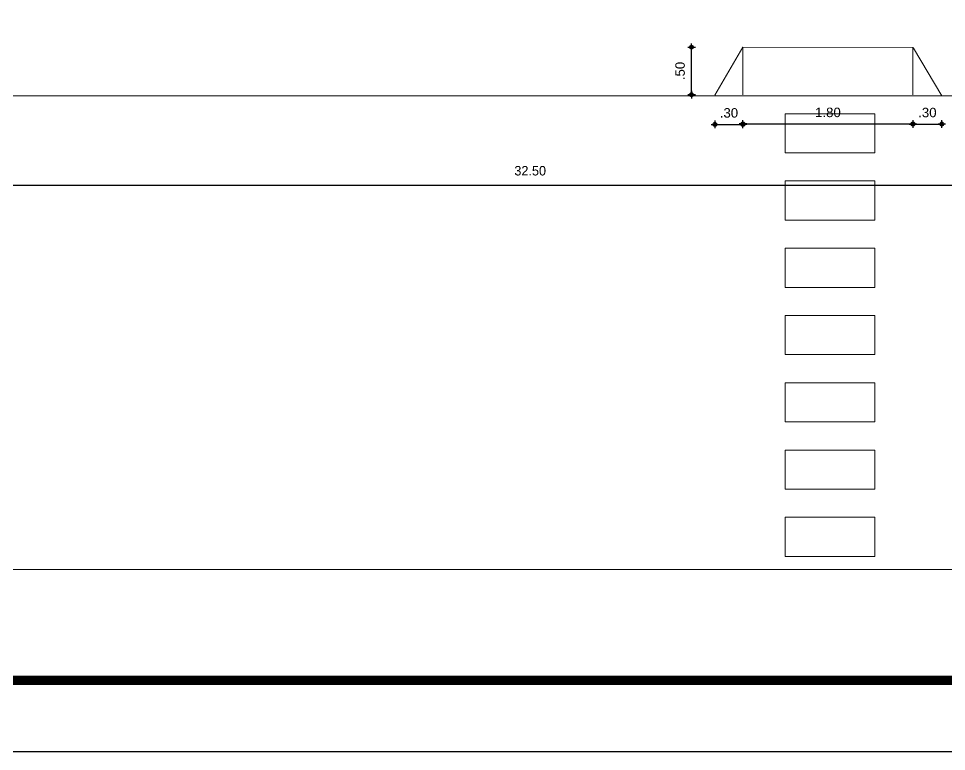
# Model space of a CAD drawing. Header units: millimetres. Extents: x 2426 to 2585, y 1215 to 1309.
# Drawn here: x 2442.85 to 2452.65, y 1264.55 to 1272.29 of the extents above; entities that cross this region are included whole.
import ezdxf

# ---------------------------------------------------------------- set-up
doc = ezdxf.new("R2010")
doc.units = ezdxf.units.MM
for name, color, linetype in [('02', 2, 'Continuous'), ('08', 8, 'Continuous'), ('A-PEN-B', 5, 'Continuous'), ('A-PEN-M', 6, 'Continuous'), ('COTAS', 7, 'Continuous'), ('TEXTO0', 7, 'Continuous')]:
    doc.layers.add(name, color=color, linetype=linetype)
doc.styles.add('CARIMBO_DADOS', font='arial.ttf', dxfattribs={"height": 0.1})
doc.dimstyles.new('COTAS_EXTERNAS', dxfattribs={"dimtxt": 0.1, "dimasz": 0.01, "dimexe": 0, "dimexo": 0, "dimgap": 0.07, "dimtad": 1, "dimzin": 5, "dimdsep": 46, "dimtxsty": 'CARIMBO_DADOS', "dimblk1": 'CIRCULOS', "dimblk2": 'CIRCULOS', "dimsah": 1, "dimcen": 0, "dimse1": 1, "dimse2": 1, "dimclrd": 8, "dimclre": 8, "dimclrt": 230, "dimadec": 0, "dimazin": 0, "dimtfac": 100, "dimtix": 1, "dimtmove": 2, "dimatfit": 3, "dimldrblk": 'CIRCULOS', "dimfxl": 0, "dimtolj": 1, "dimtzin": 5, "dimarcsym": 0})
doc.dimstyles.new('ESCALA50', dxfattribs={"dimtxt": 0.1, "dimasz": 0.06, "dimexe": 0.18, "dimexo": 0.06, "dimgap": 0.1, "dimtad": 1, "dimzin": 4, "dimdsep": 46, "dimtxsty": 'Standard', "dimblk1": 'BOLA', "dimblk2": 'BOLA', "dimsah": 1, "dimcen": -0.06, "dimse1": 1, "dimse2": 1, "dimclrd": 7, "dimclrt": 3, "dimadec": 0, "dimazin": 0, "dimtfac": 1, "dimtix": 1, "dimtmove": 0, "dimatfit": 3, "dimldrblk": 'BOLA', "dimfxl": 0, "dimtolj": 1, "dimtzin": 4, "dimarcsym": 0})

# ---------------------------------------------------------------- blocks, each defined once
blk = doc.blocks.new('BOLA')
for p, q in [((-1.44, 0), (1.44, 0)), ((0, -1.44), (0, 1.44))]:
    blk.add_line(p, q)
blk.add_circle((0, 0), 0.452)
blk = doc.blocks.new('*D262')
at = {"layer": 'COTAS', "color": 7, "lineweight": -2, "transparency": 16777216}
blk.add_line((2432.0616, 1270.5287), (2464.4416, 1270.5287), dxfattribs=at)
at = {"layer": 'Defpoints', "color": 0, "transparency": 16777216}
for p in [(2432.0016, 1271.47), (2464.5016, 1271.47), (2464.5016, 1270.5287)]:
    blk.add_point(p, dxfattribs=at)
at = {"layer": 'COTAS', "color": 7, "lineweight": -2, "transparency": 16777216, "xscale": 0.06, "yscale": 0.06, "zscale": 0.06, "rotation": 180}
blk.add_blockref('BOLA', (2432.0016, 1270.5287), dxfattribs=at)
at = {"layer": 'COTAS', "color": 7, "lineweight": -2, "transparency": 16777216, "xscale": 0.06, "yscale": 0.06, "zscale": 0.06}
blk.add_blockref('BOLA', (2464.5016, 1270.5287), dxfattribs=at)
at = {"layer": 'COTAS', "color": 3, "lineweight": 30, "transparency": 16777216, "insert": (2448.2516, 1270.6787), "char_height": 0.1, "attachment_point": 5}
blk.add_mtext('\\A1;32.50', dxfattribs=at)
blk = doc.blocks.new('CIRCULOS')
at = {"layer": 'A-PEN-M'}
for p, q in [((-4, 0), (4, 0)), ((0, 4), (0, -4))]:
    blk.add_line(p, q, dxfattribs=at)
for radius in [2, 1]:
    blk.add_circle((0, 0), radius, dxfattribs=at)
blk = doc.blocks.new('*D224')
at = {"layer": 'A-PEN-B', "color": 8, "lineweight": -2, "ltscale": 0.25, "transparency": 16777216}
blk.add_line((2449.956, 1271.492), (2449.956, 1271.9731), dxfattribs=at)
at = {"layer": 'Defpoints', "color": 0, "ltscale": 0.25, "transparency": 16777216}
for p in [(2449.956, 1271.9831), (2450.4987, 1271.9831), (2450.4987, 1271.482)]:
    blk.add_point(p, dxfattribs=at)
at = {"layer": 'A-PEN-B', "color": 8, "lineweight": -2, "ltscale": 0.25, "transparency": 16777216, "xscale": 0.01, "yscale": 0.01, "zscale": 0.01}
for p, rotation in [((2449.956, 1271.9831), 90), ((2449.956, 1271.482), 270)]:
    blk.add_blockref('CIRCULOS', p, dxfattribs=dict(at, rotation=rotation))
at = {"layer": 'A-PEN-B', "color": 230, "ltscale": 0.25, "transparency": 16777216, "insert": (2449.835, 1271.7325), "char_height": 0.1, "attachment_point": 5, "rotation": 90, "style": 'CARIMBO_DADOS'}
blk.add_mtext('\\A1;.50', dxfattribs=at)
blk = doc.blocks.new('*D225')
at = {"layer": 'A-PEN-B', "color": 8, "lineweight": -2, "ltscale": 0.25, "transparency": 16777216}
for p, q in [((2450.1931, 1271.1685), (2450.1831, 1271.1685)), ((2450.2031, 1271.1685), (2450.4987, 1271.1685)), ((2450.5087, 1271.1685), (2450.5187, 1271.1685))]:
    blk.add_line(p, q, dxfattribs=at)
at = {"layer": 'Defpoints', "color": 0, "ltscale": 0.25, "transparency": 16777216}
for p in [(2450.2031, 1271.4761), (2450.4987, 1271.482), (2450.4987, 1271.1685)]:
    blk.add_point(p, dxfattribs=at)
at = {"layer": 'A-PEN-B', "color": 8, "lineweight": -2, "ltscale": 0.25, "transparency": 16777216, "xscale": 0.01, "yscale": 0.01, "zscale": 0.01}
blk.add_blockref('CIRCULOS', (2450.2031, 1271.1685), dxfattribs=at)
at = {"layer": 'A-PEN-B', "color": 8, "lineweight": -2, "ltscale": 0.25, "transparency": 16777216, "xscale": 0.01, "yscale": 0.01, "zscale": 0.01, "rotation": 180}
blk.add_blockref('CIRCULOS', (2450.4987, 1271.1685), dxfattribs=at)
at = {"layer": 'A-PEN-B', "color": 230, "ltscale": 0.25, "transparency": 16777216, "insert": (2450.3509, 1271.2896), "char_height": 0.1, "attachment_point": 5, "style": 'CARIMBO_DADOS'}
blk.add_mtext('\\A1;.30', dxfattribs=at)
blk = doc.blocks.new('*D226')
at = {"layer": 'A-PEN-B', "color": 8, "lineweight": -2, "ltscale": 0.25, "transparency": 16777216}
blk.add_line((2450.5087, 1271.1736), (2452.2843, 1271.1736), dxfattribs=at)
at = {"layer": 'Defpoints', "color": 0, "ltscale": 0.25, "transparency": 16777216}
for p in [(2450.4987, 1271.482), (2452.2943, 1271.4791), (2452.2943, 1271.1736)]:
    blk.add_point(p, dxfattribs=at)
at = {"layer": 'A-PEN-B', "color": 8, "lineweight": -2, "ltscale": 0.25, "transparency": 16777216, "xscale": 0.01, "yscale": 0.01, "zscale": 0.01, "rotation": 180}
blk.add_blockref('CIRCULOS', (2450.4987, 1271.1736), dxfattribs=at)
at = {"layer": 'A-PEN-B', "color": 8, "lineweight": -2, "ltscale": 0.25, "transparency": 16777216, "xscale": 0.01, "yscale": 0.01, "zscale": 0.01}
blk.add_blockref('CIRCULOS', (2452.2943, 1271.1736), dxfattribs=at)
at = {"layer": 'A-PEN-B', "color": 230, "ltscale": 0.25, "transparency": 16777216, "insert": (2451.3965, 1271.2947), "char_height": 0.1, "attachment_point": 5, "style": 'CARIMBO_DADOS'}
blk.add_mtext('\\A1;1.80', dxfattribs=at)
blk = doc.blocks.new('*D227')
at = {"layer": 'A-PEN-B', "color": 8, "lineweight": -2, "ltscale": 0.25, "transparency": 16777216}
for p, q in [((2452.2843, 1271.1722), (2452.2743, 1271.1722)), ((2452.2943, 1271.1722), (2452.5991, 1271.1722)), ((2452.6091, 1271.1722), (2452.6191, 1271.1722))]:
    blk.add_line(p, q, dxfattribs=at)
at = {"layer": 'Defpoints', "color": 0, "ltscale": 0.25, "transparency": 16777216}
for p in [(2452.2943, 1271.4791), (2452.5991, 1271.4715), (2452.5991, 1271.1722)]:
    blk.add_point(p, dxfattribs=at)
at = {"layer": 'A-PEN-B', "color": 8, "lineweight": -2, "ltscale": 0.25, "transparency": 16777216, "xscale": 0.01, "yscale": 0.01, "zscale": 0.01}
blk.add_blockref('CIRCULOS', (2452.2943, 1271.1722), dxfattribs=at)
at = {"layer": 'A-PEN-B', "color": 8, "lineweight": -2, "ltscale": 0.25, "transparency": 16777216, "xscale": 0.01, "yscale": 0.01, "zscale": 0.01, "rotation": 180}
blk.add_blockref('CIRCULOS', (2452.5991, 1271.1722), dxfattribs=at)
at = {"layer": 'A-PEN-B', "color": 230, "ltscale": 0.25, "transparency": 16777216, "insert": (2452.4467, 1271.2933), "char_height": 0.1, "attachment_point": 5, "style": 'CARIMBO_DADOS'}
blk.add_mtext('\\A1;.30', dxfattribs=at)

msp = doc.modelspace()

# ---------------------------------------------------------------- linework, layer by layer
at = {"layer": '02', "color": 0, "lineweight": 5}
for p, q in [((2432.0016, 1271.47), (2446.0016, 1271.47)), ((2446.0016, 1271.47), (2464.5016, 1271.47)), ((2432.0016, 1266.47), (2446.0016, 1266.47)), ((2446.0016, 1266.47), (2457.8516, 1266.47))]:
    msp.add_line(p, q, dxfattribs=at)
for points in [[(2450.9457, 1270.8683), (2450.9457, 1271.281), (2451.8912, 1271.281), (2451.8912, 1270.8683)], [(2450.9457, 1270.1583), (2450.9457, 1270.571), (2451.8912, 1270.571), (2451.8912, 1270.1583)], [(2450.9457, 1269.4482), (2450.9457, 1269.8609), (2451.8912, 1269.8609), (2451.8912, 1269.4482)], [(2450.9457, 1268.7382), (2450.9457, 1269.1508), (2451.8912, 1269.1508), (2451.8912, 1268.7382)], [(2450.9457, 1268.0281), (2450.9457, 1268.4408), (2451.8912, 1268.4408), (2451.8912, 1268.0281)], [(2450.9457, 1267.3181), (2450.9457, 1267.7307), (2451.8912, 1267.7307), (2451.8912, 1267.3181)], [(2450.9457, 1266.608), (2450.9457, 1267.0207), (2451.8912, 1267.0207), (2451.8912, 1266.608)]]:
    msp.add_lwpolyline(points, close=True, dxfattribs=at)
at = {"layer": '08', "color": 253, "lineweight": 15}
for p, q in [((2450.4987, 1271.9831), (2450.4987, 1271.482)), ((2452.2943, 1271.9807), (2452.2943, 1271.4791))]:
    msp.add_line(p, q, dxfattribs=at)
for points in [[(2450.2031, 1271.4761), (2450.4987, 1271.9831), (2452.2943, 1271.9807), (2452.2943, 1271.9807)], [(2452.2943, 1271.9807), (2452.299, 1271.9733), (2452.5991, 1271.4715)]]:
    msp.add_lwpolyline(points, dxfattribs=at)
at = {"layer": 'TEXTO0', "linetype": 'ByBlock'}
msp.add_lwpolyline([(2428.712, 1264.5484), (2489.912, 1264.5484), (2489.912, 1309.0984), (2428.712, 1309.0984)], close=True, dxfattribs=at)
at = {"layer": 'TEXTO0', "linetype": 'ByBlock', "const_width": 0.1}
msp.add_lwpolyline([(2429.462, 1265.2984), (2489.162, 1265.2984), (2489.162, 1308.3484), (2429.462, 1308.3484)], close=True, dxfattribs=at)

# ---------------------------------------------------------------- dimensions: what is measured, and where the dimension line sits
at = {"layer": 'A-PEN-B', "color": 6, "ltscale": 0.25}
for base, p1, p2, angle, picture, middle in [((2449.956, 1271.9831), (2450.4987, 1271.482), (2450.4987, 1271.9831), 90, '*D224', (2449.835, 1271.7325)), ((2450.4987, 1271.1685), (2450.2031, 1271.4761), (2450.4987, 1271.482), 180, '*D225', (2450.3509, 1271.2896)), ((2452.2943, 1271.1736), (2450.4987, 1271.482), (2452.2943, 1271.4791), 180, '*D226', (2451.3965, 1271.2947)), ((2452.5991, 1271.1722), (2452.2943, 1271.4791), (2452.5991, 1271.4715), 180, '*D227', (2452.4467, 1271.2933))]:
    dim = msp.add_linear_dim(base=base, p1=p1, p2=p2, angle=angle, dimstyle='COTAS_EXTERNAS', override={"dimfxl": 0}, dxfattribs=at)
    dim.commit()
    dim.dimension.update_dxf_attribs({"geometry": picture, "text_midpoint": middle})
at = {"layer": 'COTAS', "color": 0, "lineweight": 30}
dim = msp.add_linear_dim(base=(2464.5016, 1270.5287), p1=(2432.0016, 1271.47), p2=(2464.5016, 1271.47), angle=180, dimstyle='ESCALA50', override={"dimfxl": 0.18}, dxfattribs=at)
dim.commit()
dim.dimension.update_dxf_attribs({"geometry": '*D262', "text_midpoint": (2448.2516, 1270.6787)})

doc.saveas('drawing.dxf')
